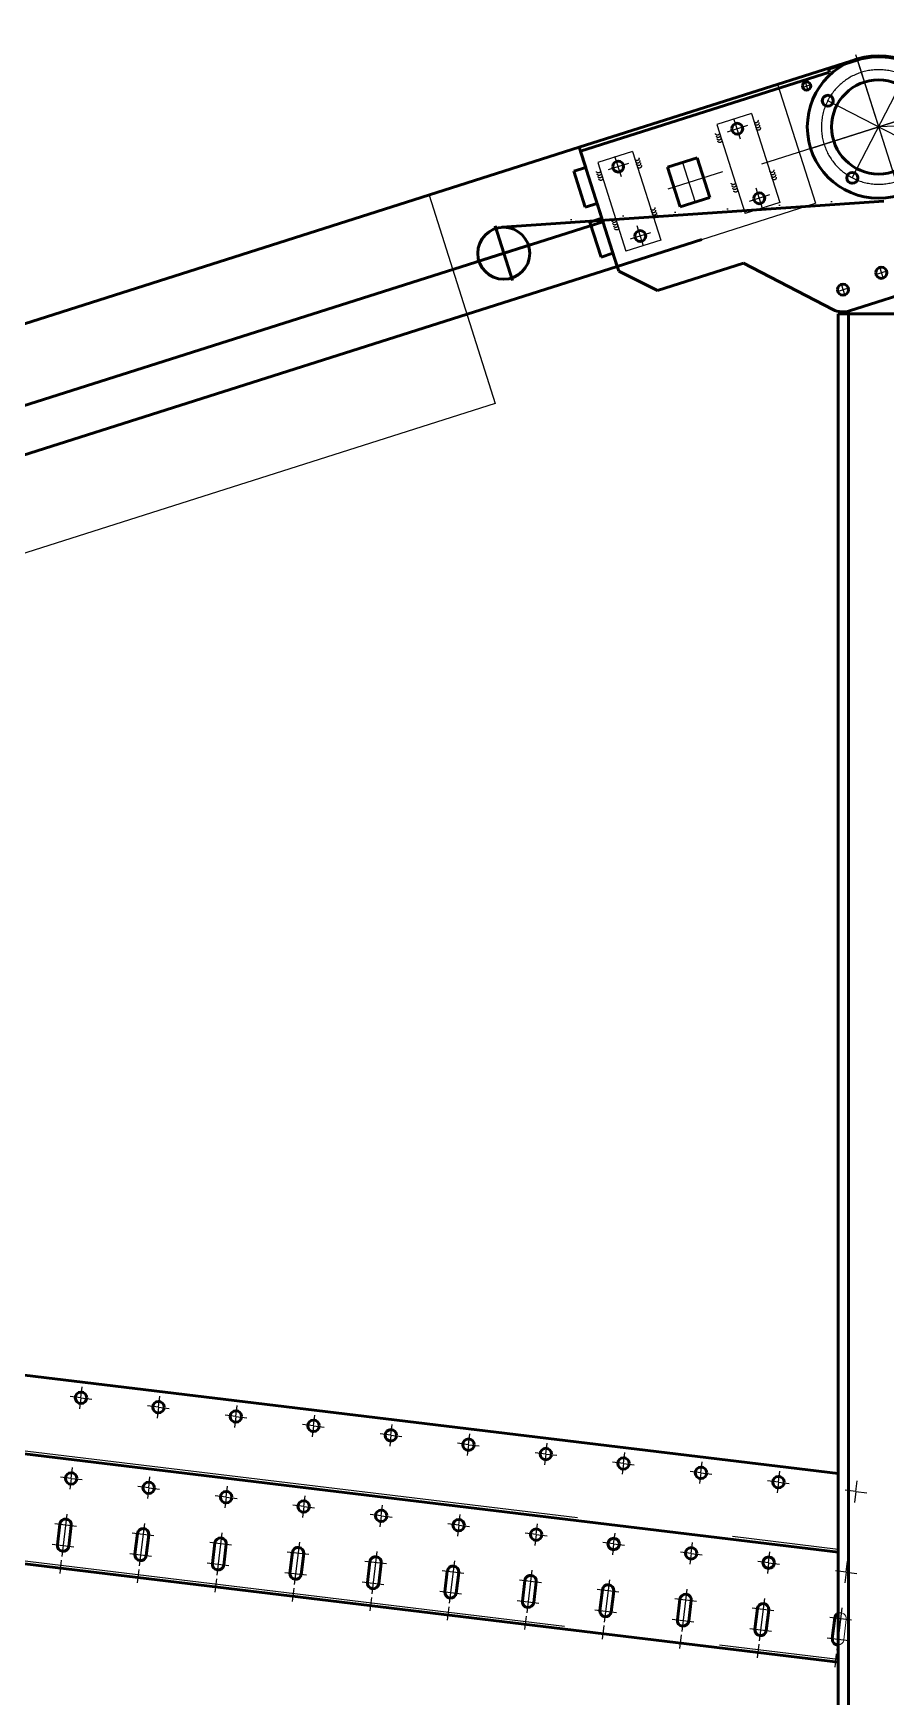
# Model space of a CAD drawing. Header units: millimetres. Extents: x 0 to 118800, y 79635 to 177025.
# Drawn here: x 29450 to 30269, y 107897 to 109496 of the extents above; entities that cross this region are included whole.
import ezdxf

# ---------------------------------------------------------------- set-up
doc = ezdxf.new("R2010")
doc.units = ezdxf.units.MM
doc.header["$LTSCALE"] = 200
for name, pattern in [('AM_DIN_F_W050', [6.25, 4.75, -1.5]), ('AM_DIN_G_W050', [13.75, 9.75, -1.5, 1, -1.5]), ('AM_DIN_G_W050x2', [6.875, 4.75, -0.875, 0.375, -0.875]), ('AM_ISO02W050x2', [3.75, 3, -0.75]), ('AM_ISO08W050x2', [9, 6, -0.75, 1.5, -0.75]), ('AUSGEZOGEN', [0]), ('PUNKT', [0.25, 0, -0.25])]:
    doc.linetypes.add(name, pattern=pattern)
doc.layers.add('1', color=7, linetype='Continuous')
for name, color, linetype, lineweight in [('AM_0', 7, 'Continuous', 50), ('AM_0N', 7, 'Continuous', 50), ('AM_2', 5, 'Continuous', 50), ('AM_3', 6, 'AM_DIN_F_W050', 25), ('AM_7', 4, 'AM_DIN_G_W050', 25), ('AM_9', 253, 'Continuous', 0)]:
    doc.layers.add(name, color=color, linetype=linetype, lineweight=lineweight)

# ---------------------------------------------------------------- blocks, each defined once
blk = doc.blocks.new('*U208')
at = {"layer": 'AM_0N'}
for p, q in [((30323.6, 109226.2), (30223.6, 109226.2)), ((30223.6, 109226.2), (30223.6, 107708.2)), ((30233.6, 109226.2), (30233.6, 107708.2)), ((30313.6, 109226.2), (30313.6, 107708.2)), ((30323.6, 107708.2), (30323.6, 109226.2)), ((30223.6, 107708.2), (30323.6, 107708.2))]:
    blk.add_line(p, q, dxfattribs=at)
blk = doc.blocks.new('AFlaschBD120')
at = {"layer": '1', "color": 4, "linetype": 'AUSGEZOGEN'}
for centre in [(398.8, 543.1), (476.6, 543.1), (398.8, 465.4), (476.6, 465.4)]:
    blk.add_arc(centre, 6, 85.7773, 56.5255, dxfattribs=at)
at = {"layer": 'AM_0'}
for p, q in [((437.7, 571.8), (466.7, 571.8)), ((466.7, 571.8), (466.7, 568.8)), ((466.7, 568.8), (717.7, 568.8)), ((717.7, 552.5), (717.7, 568.8)), ((717.7, 552.5), (729.7, 552.5)), ((729.7, 516.3), (729.7, 552.5)), ((612.7, 528.8), (612.7, 488.8)), ((612.7, 528.8), (642.7, 528.8)), ((642.7, 528.8), (642.7, 488.8)), ((717.7, 516.3), (729.7, 516.3)), ((717.7, 501.3), (717.7, 516.3)), ((717.7, 501.3), (729.7, 501.3)), ((729.7, 466), (729.7, 501.3)), ((372.5, 486.8), (402.7, 373.9)), ((612.7, 488.8), (642.7, 488.8)), ((717.7, 466), (729.7, 466)), ((717.7, 466), (717.7, 447.8)), ((717.7, 447.8), (687.7, 418.8)), ((532.7, 350.4), (601, 418.8)), ((601, 418.8), (687.7, 418.8)), ((441.4, 344.3), (517.8, 344.3))]:
    blk.add_line(p, q, dxfattribs=at)
for centre, radius in [((491.7, 562.8), 4), ((437.7, 504.3), 45.2), ((398.8, 543.1), 5.25), ((476.6, 543.1), 5.25), ((567.7, 543.8), 5.25), ((687.7, 543.8), 5.25), ((398.8, 465.4), 5.25), ((476.6, 465.4), 5.25), ((567.7, 473.8), 5.25), ((687.7, 473.8), 5.25), ((437.7, 374.3), 5.25), ((477.7, 370), 5.35), ((517.7, 365.7), 5.25)]:
    blk.add_circle(centre, radius, dxfattribs=at)
for centre, radius, start, end in [((437.7, 504.3), 67.5, 90, 195), ((441.4, 384.3), 40, 195, 270), ((517.8, 365.3), 21, 270, 315)]:
    blk.add_arc(centre, radius, start, end, dxfattribs=at)
at = {"layer": 'AM_3', "linetype": 'AM_ISO02W050x2'}
for p, q in [((550.2, 553.6), (550.2, 464)), ((550.2, 553.6), (585.2, 553.6)), ((585.2, 553.6), (585.2, 464)), ((670.2, 553.6), (705.2, 553.6)), ((670.2, 553.6), (670.2, 464)), ((705.2, 553.6), (705.2, 464)), ((550.2, 464), (585.2, 464)), ((670.2, 464), (705.2, 464))]:
    blk.add_line(p, q, dxfattribs=at)
for centre in [(548.2, 545.7), (587.1, 545.7), (668.2, 545.7), (707.1, 545.7), (548.2, 543.2), (548.2, 540.7), (548.2, 538.2), (587.1, 543.2), (587.1, 540.7), (587.1, 538.2), (668.2, 543.2), (668.2, 540.7), (668.2, 538.2), (707.1, 543.2), (707.1, 540.7), (707.1, 538.2), (548.2, 495.7), (587.1, 495.7), (668.2, 495.7), (707.1, 495.7), (548.2, 493.2), (548.2, 490.7), (548.2, 488.2), (587.1, 493.2), (587.1, 490.7), (587.1, 488.2), (668.2, 493.2), (668.2, 490.7), (668.2, 488.2), (707.1, 493.2), (707.1, 490.7), (707.1, 488.2)]:
    blk.add_arc(centre, 2, 180, 0, dxfattribs=at)
at = {"layer": 'AM_7', "linetype": 'AM_ISO08W050x2'}
for p, q in [((437.7, 577.3), (437.7, 365.7)), ((496.1, 562.8), (487.3, 562.8)), ((491.7, 567.2), (491.7, 558.4)), ((557.4, 543.8), (577.9, 543.8)), ((567.7, 533.5), (567.7, 554)), ((677.4, 543.8), (697.9, 543.8)), ((687.7, 533.5), (687.7, 554)), ((717.7, 465.5), (717.7, 552)), ((398.8, 465.4), (476.6, 543.1)), ((476.6, 465.4), (398.8, 543.1)), ((627.7, 528.8), (627.7, 488.8)), ((382.7, 504.3), (555.9, 504.3)), ((384.6, 490), (437.7, 504.3)), ((593.6, 508.8), (648.9, 508.8)), ((567.7, 463.5), (567.7, 484)), ((687.7, 463.5), (687.7, 484)), ((557.4, 473.8), (577.9, 473.8)), ((677.4, 473.8), (697.9, 473.8)), ((443.5, 374.3), (431.9, 374.3)), ((437.7, 380), (437.7, 368.5)), ((483.6, 370), (471.8, 370)), ((477.7, 375.9), (477.7, 364.1)), ((517.7, 371.5), (517.7, 359.9)), ((523.5, 365.7), (511.9, 365.7))]:
    blk.add_line(p, q, dxfattribs=at)
blk.add_circle((437.7, 504.3), 55, dxfattribs=at)
blk = doc.blocks.new('guf ohne Mittelspannung')
at = {"layer": '1', "color": 4, "linetype": 'PUNKT'}
blk.add_line((-3255.2, -135), (-2898.1, -47.8), dxfattribs=at)
at = {"layer": 'AM_0'}
for p, q in [((-3271.5, 0), (-2991.5, 0)), ((-2991.5, 0), (-290, 0)), ((-2991.5, 0), (-2991.5, -120)), ((-2891.5, -47.5), (-2891.5, -102.5)), ((-2991.5, -75), (-290, -75)), ((-2864, -75), (-2919, -75)), ((-3076.9, -120), (-2991.5, -120)), ((-2991.5, -120), (-290, -120))]:
    blk.add_line(p, q, dxfattribs=at)
for centre, radius in [((-3271.5, -68.5), 68.5), ((-2891.5, -75), 25)]:
    blk.add_circle(centre, radius, dxfattribs=at)
at = {"layer": 'AM_2'}
blk.add_line((-3254.5, -138), (-2897.4, -50.7), dxfattribs=at)
at = {"layer": 'AM_3', "linetype": 'AM_ISO02W050x2'}
for p in [(-3191.5, 0), (-3076.9, -120)]:
    blk.add_line(p, (-3191.5, -120), dxfattribs=at)
at = {"layer": 'AM_7', "linetype": 'AM_ISO08W050x2'}
for p, q in [((-3271.5, 0), (-3271.5, -137)), ((-2840, 0), (-2840, -210)), ((-3203, -68.5), (-3340, -68.5)), ((-2840, -210), (-500, -210))]:
    blk.add_line(p, q, dxfattribs=at)
at = {"layer": 'AM_0'}
blk.add_blockref('AFlaschBD120', (-3709.2, -572.8), dxfattribs=at)
blk = doc.blocks.new('*U528')
at = {"layer": 'AM_0'}
for p, q in [((29624.9, 108045.2), (29622.5, 108025.4)), ((29635.8, 108043.9), (29633.4, 108024))]:
    blk.add_line(p, q, dxfattribs=at)
for centre, start, end in [((29630.3, 108044.5), 353.1038, 173.1038), ((29627.9, 108024.7), 173.1038, 353.1038)]:
    blk.add_arc(centre, 5.5, start, end, dxfattribs=at)
at = {"layer": 'AM_7', "linetype": 'AM_DIN_G_W050x2'}
for p, q in [((29619.9, 108045.8), (29640.8, 108043.3)), ((29631.6, 108055), (29626.7, 108014.3)), ((29617.5, 108026), (29638.4, 108023.4))]:
    blk.add_line(p, q, dxfattribs=at)
blk = doc.blocks.new('*U529')
at = {"layer": 'AM_0'}
for p, q in [((29550.4, 108054.2), (29548, 108034.4)), ((29561.3, 108052.9), (29558.9, 108033))]:
    blk.add_line(p, q, dxfattribs=at)
for centre, start, end in [((29555.9, 108053.6), 353.1038, 173.1038), ((29553.5, 108033.7), 173.1038, 353.1038)]:
    blk.add_arc(centre, 5.5, start, end, dxfattribs=at)
at = {"layer": 'AM_7', "linetype": 'AM_DIN_G_W050x2'}
for p, q in [((29557.1, 108064), (29552.2, 108023.3)), ((29545.5, 108054.8), (29566.3, 108052.3)), ((29543.1, 108035), (29563.9, 108032.4))]:
    blk.add_line(p, q, dxfattribs=at)
blk = doc.blocks.new('*U530')
at = {"layer": 'AM_0'}
for p, q in [((29476, 108063.2), (29473.6, 108043.4)), ((29486.9, 108061.9), (29484.5, 108042))]:
    blk.add_line(p, q, dxfattribs=at)
for centre, start, end in [((29481.4, 108062.6), 353.1038, 173.1038), ((29479, 108042.7), 173.1038, 353.1038)]:
    blk.add_arc(centre, 5.5, start, end, dxfattribs=at)
at = {"layer": 'AM_7', "linetype": 'AM_DIN_G_W050x2'}
for p, q in [((29482.7, 108073), (29477.8, 108032.3)), ((29471, 108063.8), (29491.8, 108061.3)), ((29468.6, 108044), (29489.4, 108041.4))]:
    blk.add_line(p, q, dxfattribs=at)
blk = doc.blocks.new('*U531')
at = {"layer": 'AM_0'}
for p, q in [((29848.2, 108018.2), (29845.8, 107998.3)), ((29859.2, 108016.9), (29856.8, 107997))]:
    blk.add_line(p, q, dxfattribs=at)
for centre, start, end in [((29853.7, 108017.5), 353.1038, 173.1038), ((29851.3, 107997.7), 173.1038, 353.1038)]:
    blk.add_arc(centre, 5.5, start, end, dxfattribs=at)
at = {"layer": 'AM_7', "linetype": 'AM_DIN_G_W050x2'}
for p, q in [((29855, 108028), (29850, 107987.3)), ((29843.3, 108018.8), (29864.1, 108016.3)), ((29840.9, 107998.9), (29861.7, 107996.4))]:
    blk.add_line(p, q, dxfattribs=at)
blk = doc.blocks.new('*U532')
at = {"layer": 'AM_0'}
for p, q in [((29699.3, 108036.2), (29696.9, 108016.3)), ((29710.3, 108034.9), (29707.9, 108015))]:
    blk.add_line(p, q, dxfattribs=at)
for centre, start, end in [((29704.8, 108035.5), 353.1038, 173.1038), ((29702.4, 108015.7), 173.1038, 353.1038)]:
    blk.add_arc(centre, 5.5, start, end, dxfattribs=at)
at = {"layer": 'AM_7', "linetype": 'AM_DIN_G_W050x2'}
for p, q in [((29706.1, 108046), (29701.1, 108005.3)), ((29694.4, 108036.8), (29715.2, 108034.3)), ((29692, 108016.9), (29712.8, 108014.4))]:
    blk.add_line(p, q, dxfattribs=at)
blk = doc.blocks.new('*U533')
at = {"layer": 'AM_0'}
for p, q in [((29773.8, 108027.2), (29771.4, 108007.3)), ((29784.7, 108025.9), (29782.3, 108006))]:
    blk.add_line(p, q, dxfattribs=at)
for centre, start, end in [((29779.3, 108026.5), 353.1038, 173.1038), ((29776.9, 108006.7), 173.1038, 353.1038)]:
    blk.add_arc(centre, 5.5, start, end, dxfattribs=at)
at = {"layer": 'AM_7', "linetype": 'AM_DIN_G_W050x2'}
for p, q in [((29768.8, 108027.8), (29789.7, 108025.3)), ((29780.5, 108037), (29775.6, 107996.3)), ((29766.4, 108007.9), (29787.3, 108005.4))]:
    blk.add_line(p, q, dxfattribs=at)
blk = doc.blocks.new('*U534')
at = {"layer": 'AM_0'}
for p, q in [((29922.7, 108009.2), (29920.3, 107989.3)), ((29933.6, 108007.9), (29931.2, 107988))]:
    blk.add_line(p, q, dxfattribs=at)
for centre, start, end in [((29928.2, 108008.5), 353.1038, 173.1038), ((29925.8, 107988.7), 173.1038, 353.1038)]:
    blk.add_arc(centre, 5.5, start, end, dxfattribs=at)
at = {"layer": 'AM_7', "linetype": 'AM_DIN_G_W050x2'}
for p, q in [((29917.7, 108009.8), (29938.6, 108007.3)), ((29929.4, 108018.9), (29924.5, 107978.2)), ((29915.3, 107989.9), (29936.2, 107987.4))]:
    blk.add_line(p, q, dxfattribs=at)
blk = doc.blocks.new('*U535')
at = {"layer": 'AM_0'}
for p, q in [((29997.2, 108000.2), (29994.8, 107980.3)), ((30008.1, 107998.9), (30005.7, 107979))]:
    blk.add_line(p, q, dxfattribs=at)
for centre, start, end in [((30002.6, 107999.5), 353.1038, 173.1038), ((30000.2, 107979.7), 173.1038, 353.1038)]:
    blk.add_arc(centre, 5.5, start, end, dxfattribs=at)
at = {"layer": 'AM_7', "linetype": 'AM_DIN_G_W050x2'}
for p, q in [((30003.9, 108009.9), (29999, 107969.2)), ((29992.2, 108000.8), (30013, 107998.3)), ((29989.8, 107980.9), (30010.6, 107978.4))]:
    blk.add_line(p, q, dxfattribs=at)
blk = doc.blocks.new('*U536')
at = {"layer": 'AM_0'}
for p, q in [((30071.6, 107991.2), (30069.2, 107971.3)), ((30082.5, 107989.9), (30080.1, 107970))]:
    blk.add_line(p, q, dxfattribs=at)
for centre, start, end in [((30077.1, 107990.5), 353.1038, 173.1038), ((30074.7, 107970.7), 173.1038, 353.1038)]:
    blk.add_arc(centre, 5.5, start, end, dxfattribs=at)
at = {"layer": 'AM_7', "linetype": 'AM_DIN_G_W050x2'}
for p, q in [((30078.3, 108000.9), (30073.4, 107960.2)), ((30066.7, 107991.8), (30087.5, 107989.3)), ((30064.3, 107971.9), (30085.1, 107969.4))]:
    blk.add_line(p, q, dxfattribs=at)
blk = doc.blocks.new('*U537')
at = {"layer": 'AM_0'}
blk.add_line((30220.5, 107973.2), (30218.1, 107953.3), dxfattribs=at)
for centre, start, end in [((30226, 107972.5), 116.0782, 173.1038), ((30223.6, 107952.6), 173.1038, 269.8294)]:
    blk.add_arc(centre, 5.5, start, end, dxfattribs=at)
at = {"layer": 'AM_7', "linetype": 'AM_DIN_G_W050x2'}
for p, q in [((30227.3, 107982.9), (30222.3, 107942.2)), ((30215.6, 107973.8), (30236.4, 107971.2)), ((30213.2, 107953.9), (30234, 107951.4))]:
    blk.add_line(p, q, dxfattribs=at)
at = {"layer": 'AM_9'}
blk.add_line((30231.5, 107971.8), (30229.1, 107952), dxfattribs=at)
for centre, start, end in [((30226, 107972.5), 353.1038, 116.0782), ((30223.6, 107952.6), 269.8294, 353.1038)]:
    blk.add_arc(centre, 5.5, start, end, dxfattribs=at)
blk = doc.blocks.new('*U538')
at = {"layer": 'AM_0'}
for p, q in [((30146.1, 107982.2), (30143.7, 107962.3)), ((30157, 107980.8), (30154.6, 107961))]:
    blk.add_line(p, q, dxfattribs=at)
for centre, start, end in [((30151.5, 107981.5), 353.1038, 173.1038), ((30149.1, 107961.7), 173.1038, 353.1038)]:
    blk.add_arc(centre, 5.5, start, end, dxfattribs=at)
at = {"layer": 'AM_7', "linetype": 'AM_DIN_G_W050x2'}
for p, q in [((30141.1, 107982.8), (30162, 107980.2)), ((30152.8, 107991.9), (30147.9, 107951.2)), ((30138.7, 107962.9), (30159.6, 107960.4))]:
    blk.add_line(p, q, dxfattribs=at)
blk = doc.blocks.new('*U571')
at = {"layer": 'AM_0'}
for p, q in [((29624.9, 108045.2), (29622.5, 108025.4)), ((29635.8, 108043.9), (29633.4, 108024))]:
    blk.add_line(p, q, dxfattribs=at)
for centre, start, end in [((29630.3, 108044.5), 353.1038, 173.1038), ((29627.9, 108024.7), 173.1038, 353.1038)]:
    blk.add_arc(centre, 5.5, start, end, dxfattribs=at)
at = {"layer": 'AM_7', "linetype": 'AM_DIN_G_W050x2'}
for p, q in [((29619.9, 108045.8), (29640.8, 108043.3)), ((29631.6, 108055), (29626.7, 108014.3)), ((29617.5, 108026), (29638.4, 108023.4))]:
    blk.add_line(p, q, dxfattribs=at)
blk = doc.blocks.new('*U572')
at = {"layer": 'AM_0'}
for p, q in [((29550.4, 108054.2), (29548, 108034.4)), ((29561.3, 108052.9), (29558.9, 108033))]:
    blk.add_line(p, q, dxfattribs=at)
for centre, start, end in [((29555.9, 108053.6), 353.1038, 173.1038), ((29553.5, 108033.7), 173.1038, 353.1038)]:
    blk.add_arc(centre, 5.5, start, end, dxfattribs=at)
at = {"layer": 'AM_7', "linetype": 'AM_DIN_G_W050x2'}
for p, q in [((29557.1, 108064), (29552.2, 108023.3)), ((29545.5, 108054.8), (29566.3, 108052.3)), ((29543.1, 108035), (29563.9, 108032.4))]:
    blk.add_line(p, q, dxfattribs=at)
blk = doc.blocks.new('*U573')
at = {"layer": 'AM_0'}
for p, q in [((29476, 108063.2), (29473.6, 108043.4)), ((29486.9, 108061.9), (29484.5, 108042))]:
    blk.add_line(p, q, dxfattribs=at)
for centre, start, end in [((29481.4, 108062.6), 353.1038, 173.1038), ((29479, 108042.7), 173.1038, 353.1038)]:
    blk.add_arc(centre, 5.5, start, end, dxfattribs=at)
at = {"layer": 'AM_7', "linetype": 'AM_DIN_G_W050x2'}
for p, q in [((29482.7, 108073), (29477.8, 108032.3)), ((29471, 108063.8), (29491.8, 108061.3)), ((29468.6, 108044), (29489.4, 108041.4))]:
    blk.add_line(p, q, dxfattribs=at)
blk = doc.blocks.new('*U574')
at = {"layer": 'AM_0'}
for p, q in [((29848.2, 108018.2), (29845.8, 107998.3)), ((29859.2, 108016.9), (29856.8, 107997))]:
    blk.add_line(p, q, dxfattribs=at)
for centre, start, end in [((29853.7, 108017.5), 353.1038, 173.1038), ((29851.3, 107997.7), 173.1038, 353.1038)]:
    blk.add_arc(centre, 5.5, start, end, dxfattribs=at)
at = {"layer": 'AM_7', "linetype": 'AM_DIN_G_W050x2'}
for p, q in [((29855, 108028), (29850, 107987.3)), ((29843.3, 108018.8), (29864.1, 108016.3)), ((29840.9, 107998.9), (29861.7, 107996.4))]:
    blk.add_line(p, q, dxfattribs=at)
blk = doc.blocks.new('*U575')
at = {"layer": 'AM_0'}
for p, q in [((29699.3, 108036.2), (29696.9, 108016.3)), ((29710.3, 108034.9), (29707.9, 108015))]:
    blk.add_line(p, q, dxfattribs=at)
for centre, start, end in [((29704.8, 108035.5), 353.1038, 173.1038), ((29702.4, 108015.7), 173.1038, 353.1038)]:
    blk.add_arc(centre, 5.5, start, end, dxfattribs=at)
at = {"layer": 'AM_7', "linetype": 'AM_DIN_G_W050x2'}
for p, q in [((29706.1, 108046), (29701.1, 108005.3)), ((29694.4, 108036.8), (29715.2, 108034.3)), ((29692, 108016.9), (29712.8, 108014.4))]:
    blk.add_line(p, q, dxfattribs=at)
blk = doc.blocks.new('*U576')
at = {"layer": 'AM_0'}
for p, q in [((29773.8, 108027.2), (29771.4, 108007.3)), ((29784.7, 108025.9), (29782.3, 108006))]:
    blk.add_line(p, q, dxfattribs=at)
for centre, start, end in [((29779.3, 108026.5), 353.1038, 173.1038), ((29776.9, 108006.7), 173.1038, 353.1038)]:
    blk.add_arc(centre, 5.5, start, end, dxfattribs=at)
at = {"layer": 'AM_7', "linetype": 'AM_DIN_G_W050x2'}
for p, q in [((29768.8, 108027.8), (29789.7, 108025.3)), ((29780.5, 108037), (29775.6, 107996.3)), ((29766.4, 108007.9), (29787.3, 108005.4))]:
    blk.add_line(p, q, dxfattribs=at)
blk = doc.blocks.new('*U577')
at = {"layer": 'AM_0'}
for p, q in [((29922.7, 108009.2), (29920.3, 107989.3)), ((29933.6, 108007.9), (29931.2, 107988))]:
    blk.add_line(p, q, dxfattribs=at)
for centre, start, end in [((29928.2, 108008.5), 353.1038, 173.1038), ((29925.8, 107988.7), 173.1038, 353.1038)]:
    blk.add_arc(centre, 5.5, start, end, dxfattribs=at)
at = {"layer": 'AM_7', "linetype": 'AM_DIN_G_W050x2'}
for p, q in [((29917.7, 108009.8), (29938.6, 108007.3)), ((29929.4, 108018.9), (29924.5, 107978.2)), ((29915.3, 107989.9), (29936.2, 107987.4))]:
    blk.add_line(p, q, dxfattribs=at)
blk = doc.blocks.new('*U578')
at = {"layer": 'AM_0'}
for p, q in [((29997.2, 108000.2), (29994.8, 107980.3)), ((30008.1, 107998.9), (30005.7, 107979))]:
    blk.add_line(p, q, dxfattribs=at)
for centre, start, end in [((30002.6, 107999.5), 353.1038, 173.1038), ((30000.2, 107979.7), 173.1038, 353.1038)]:
    blk.add_arc(centre, 5.5, start, end, dxfattribs=at)
at = {"layer": 'AM_7', "linetype": 'AM_DIN_G_W050x2'}
for p, q in [((30003.9, 108009.9), (29999, 107969.2)), ((29992.2, 108000.8), (30013, 107998.3)), ((29989.8, 107980.9), (30010.6, 107978.4))]:
    blk.add_line(p, q, dxfattribs=at)
blk = doc.blocks.new('*U579')
at = {"layer": 'AM_0'}
for p, q in [((30071.6, 107991.2), (30069.2, 107971.3)), ((30082.5, 107989.9), (30080.1, 107970))]:
    blk.add_line(p, q, dxfattribs=at)
for centre, start, end in [((30077.1, 107990.5), 353.1038, 173.1038), ((30074.7, 107970.7), 173.1038, 353.1038)]:
    blk.add_arc(centre, 5.5, start, end, dxfattribs=at)
at = {"layer": 'AM_7', "linetype": 'AM_DIN_G_W050x2'}
for p, q in [((30078.3, 108000.9), (30073.4, 107960.2)), ((30066.7, 107991.8), (30087.5, 107989.3)), ((30064.3, 107971.9), (30085.1, 107969.4))]:
    blk.add_line(p, q, dxfattribs=at)
blk = doc.blocks.new('*U580')
at = {"layer": 'AM_0'}
blk.add_line((30220.5, 107973.2), (30218.1, 107953.3), dxfattribs=at)
for centre, start, end in [((30226, 107972.5), 116.0782, 173.1038), ((30223.6, 107952.6), 173.1038, 269.8294)]:
    blk.add_arc(centre, 5.5, start, end, dxfattribs=at)
at = {"layer": 'AM_7', "linetype": 'AM_DIN_G_W050x2'}
for p, q in [((30227.3, 107982.9), (30222.3, 107942.2)), ((30215.6, 107973.8), (30236.4, 107971.2)), ((30213.2, 107953.9), (30234, 107951.4))]:
    blk.add_line(p, q, dxfattribs=at)
at = {"layer": 'AM_9'}
blk.add_line((30231.5, 107971.8), (30229.1, 107952), dxfattribs=at)
for centre, start, end in [((30226, 107972.5), 353.1038, 116.0782), ((30223.6, 107952.6), 269.8294, 353.1038)]:
    blk.add_arc(centre, 5.5, start, end, dxfattribs=at)
blk = doc.blocks.new('*U581')
at = {"layer": 'AM_0'}
for p, q in [((30146.1, 107982.2), (30143.7, 107962.3)), ((30157, 107980.8), (30154.6, 107961))]:
    blk.add_line(p, q, dxfattribs=at)
for centre, start, end in [((30151.5, 107981.5), 353.1038, 173.1038), ((30149.1, 107961.7), 173.1038, 353.1038)]:
    blk.add_arc(centre, 5.5, start, end, dxfattribs=at)
at = {"layer": 'AM_7', "linetype": 'AM_DIN_G_W050x2'}
for p, q in [((30141.1, 107982.8), (30162, 107980.2)), ((30152.8, 107991.9), (30147.9, 107951.2)), ((30138.7, 107962.9), (30159.6, 107960.4))]:
    blk.add_line(p, q, dxfattribs=at)
blk = doc.blocks.new('*U614')
at = {"layer": 'AM_0'}
for p, q in [((29624.9, 108045.2), (29622.5, 108025.4)), ((29635.8, 108043.9), (29633.4, 108024))]:
    blk.add_line(p, q, dxfattribs=at)
for centre, start, end in [((29630.3, 108044.5), 353.1038, 173.1038), ((29627.9, 108024.7), 173.1038, 353.1038)]:
    blk.add_arc(centre, 5.5, start, end, dxfattribs=at)
at = {"layer": 'AM_7', "linetype": 'AM_DIN_G_W050x2'}
for p, q in [((29619.9, 108045.8), (29640.8, 108043.3)), ((29631.6, 108055), (29626.7, 108014.3)), ((29617.5, 108026), (29638.4, 108023.4))]:
    blk.add_line(p, q, dxfattribs=at)
blk = doc.blocks.new('*U615')
at = {"layer": 'AM_0'}
for p, q in [((29550.4, 108054.2), (29548, 108034.4)), ((29561.3, 108052.9), (29558.9, 108033))]:
    blk.add_line(p, q, dxfattribs=at)
for centre, start, end in [((29555.9, 108053.6), 353.1038, 173.1038), ((29553.5, 108033.7), 173.1038, 353.1038)]:
    blk.add_arc(centre, 5.5, start, end, dxfattribs=at)
at = {"layer": 'AM_7', "linetype": 'AM_DIN_G_W050x2'}
for p, q in [((29557.1, 108064), (29552.2, 108023.3)), ((29545.5, 108054.8), (29566.3, 108052.3)), ((29543.1, 108035), (29563.9, 108032.4))]:
    blk.add_line(p, q, dxfattribs=at)
blk = doc.blocks.new('*U616')
at = {"layer": 'AM_0'}
for p, q in [((29476, 108063.2), (29473.6, 108043.4)), ((29486.9, 108061.9), (29484.5, 108042))]:
    blk.add_line(p, q, dxfattribs=at)
for centre, start, end in [((29481.4, 108062.6), 353.1038, 173.1038), ((29479, 108042.7), 173.1038, 353.1038)]:
    blk.add_arc(centre, 5.5, start, end, dxfattribs=at)
at = {"layer": 'AM_7', "linetype": 'AM_DIN_G_W050x2'}
for p, q in [((29482.7, 108073), (29477.8, 108032.3)), ((29471, 108063.8), (29491.8, 108061.3)), ((29468.6, 108044), (29489.4, 108041.4))]:
    blk.add_line(p, q, dxfattribs=at)
blk = doc.blocks.new('*U617')
at = {"layer": 'AM_0'}
for p, q in [((29848.2, 108018.2), (29845.8, 107998.3)), ((29859.2, 108016.9), (29856.8, 107997))]:
    blk.add_line(p, q, dxfattribs=at)
for centre, start, end in [((29853.7, 108017.5), 353.1038, 173.1038), ((29851.3, 107997.7), 173.1038, 353.1038)]:
    blk.add_arc(centre, 5.5, start, end, dxfattribs=at)
at = {"layer": 'AM_7', "linetype": 'AM_DIN_G_W050x2'}
for p, q in [((29855, 108028), (29850, 107987.3)), ((29843.3, 108018.8), (29864.1, 108016.3)), ((29840.9, 107998.9), (29861.7, 107996.4))]:
    blk.add_line(p, q, dxfattribs=at)
blk = doc.blocks.new('*U618')
at = {"layer": 'AM_0'}
for p, q in [((29699.3, 108036.2), (29696.9, 108016.3)), ((29710.3, 108034.9), (29707.9, 108015))]:
    blk.add_line(p, q, dxfattribs=at)
for centre, start, end in [((29704.8, 108035.5), 353.1038, 173.1038), ((29702.4, 108015.7), 173.1038, 353.1038)]:
    blk.add_arc(centre, 5.5, start, end, dxfattribs=at)
at = {"layer": 'AM_7', "linetype": 'AM_DIN_G_W050x2'}
for p, q in [((29706.1, 108046), (29701.1, 108005.3)), ((29694.4, 108036.8), (29715.2, 108034.3)), ((29692, 108016.9), (29712.8, 108014.4))]:
    blk.add_line(p, q, dxfattribs=at)
blk = doc.blocks.new('*U619')
at = {"layer": 'AM_0'}
for p, q in [((29773.8, 108027.2), (29771.4, 108007.3)), ((29784.7, 108025.9), (29782.3, 108006))]:
    blk.add_line(p, q, dxfattribs=at)
for centre, start, end in [((29779.3, 108026.5), 353.1038, 173.1038), ((29776.9, 108006.7), 173.1038, 353.1038)]:
    blk.add_arc(centre, 5.5, start, end, dxfattribs=at)
at = {"layer": 'AM_7', "linetype": 'AM_DIN_G_W050x2'}
for p, q in [((29768.8, 108027.8), (29789.7, 108025.3)), ((29780.5, 108037), (29775.6, 107996.3)), ((29766.4, 108007.9), (29787.3, 108005.4))]:
    blk.add_line(p, q, dxfattribs=at)
blk = doc.blocks.new('*U620')
at = {"layer": 'AM_0'}
for p, q in [((29922.7, 108009.2), (29920.3, 107989.3)), ((29933.6, 108007.9), (29931.2, 107988))]:
    blk.add_line(p, q, dxfattribs=at)
for centre, start, end in [((29928.2, 108008.5), 353.1038, 173.1038), ((29925.8, 107988.7), 173.1038, 353.1038)]:
    blk.add_arc(centre, 5.5, start, end, dxfattribs=at)
at = {"layer": 'AM_7', "linetype": 'AM_DIN_G_W050x2'}
for p, q in [((29917.7, 108009.8), (29938.6, 108007.3)), ((29929.4, 108018.9), (29924.5, 107978.2)), ((29915.3, 107989.9), (29936.2, 107987.4))]:
    blk.add_line(p, q, dxfattribs=at)
blk = doc.blocks.new('*U621')
at = {"layer": 'AM_0'}
for p, q in [((29997.2, 108000.2), (29994.8, 107980.3)), ((30008.1, 107998.9), (30005.7, 107979))]:
    blk.add_line(p, q, dxfattribs=at)
for centre, start, end in [((30002.6, 107999.5), 353.1038, 173.1038), ((30000.2, 107979.7), 173.1038, 353.1038)]:
    blk.add_arc(centre, 5.5, start, end, dxfattribs=at)
at = {"layer": 'AM_7', "linetype": 'AM_DIN_G_W050x2'}
for p, q in [((30003.9, 108009.9), (29999, 107969.2)), ((29992.2, 108000.8), (30013, 107998.3)), ((29989.8, 107980.9), (30010.6, 107978.4))]:
    blk.add_line(p, q, dxfattribs=at)
blk = doc.blocks.new('*U622')
at = {"layer": 'AM_0'}
for p, q in [((30071.6, 107991.2), (30069.2, 107971.3)), ((30082.5, 107989.9), (30080.1, 107970))]:
    blk.add_line(p, q, dxfattribs=at)
for centre, start, end in [((30077.1, 107990.5), 353.1038, 173.1038), ((30074.7, 107970.7), 173.1038, 353.1038)]:
    blk.add_arc(centre, 5.5, start, end, dxfattribs=at)
at = {"layer": 'AM_7', "linetype": 'AM_DIN_G_W050x2'}
for p, q in [((30078.3, 108000.9), (30073.4, 107960.2)), ((30066.7, 107991.8), (30087.5, 107989.3)), ((30064.3, 107971.9), (30085.1, 107969.4))]:
    blk.add_line(p, q, dxfattribs=at)
blk = doc.blocks.new('*U623')
at = {"layer": 'AM_0'}
blk.add_line((30220.5, 107973.2), (30218.1, 107953.3), dxfattribs=at)
for centre, start, end in [((30226, 107972.5), 116.0782, 173.1038), ((30223.6, 107952.6), 173.1038, 269.8294)]:
    blk.add_arc(centre, 5.5, start, end, dxfattribs=at)
at = {"layer": 'AM_7', "linetype": 'AM_DIN_G_W050x2'}
for p, q in [((30227.3, 107982.9), (30222.3, 107942.2)), ((30215.6, 107973.8), (30236.4, 107971.2)), ((30213.2, 107953.9), (30234, 107951.4))]:
    blk.add_line(p, q, dxfattribs=at)
at = {"layer": 'AM_9'}
blk.add_line((30231.5, 107971.8), (30229.1, 107952), dxfattribs=at)
for centre, start, end in [((30226, 107972.5), 353.1038, 116.0782), ((30223.6, 107952.6), 269.8294, 353.1038)]:
    blk.add_arc(centre, 5.5, start, end, dxfattribs=at)
blk = doc.blocks.new('*U624')
at = {"layer": 'AM_0'}
for p, q in [((30146.1, 107982.2), (30143.7, 107962.3)), ((30157, 107980.8), (30154.6, 107961))]:
    blk.add_line(p, q, dxfattribs=at)
for centre, start, end in [((30151.5, 107981.5), 353.1038, 173.1038), ((30149.1, 107961.7), 173.1038, 353.1038)]:
    blk.add_arc(centre, 5.5, start, end, dxfattribs=at)
at = {"layer": 'AM_7', "linetype": 'AM_DIN_G_W050x2'}
for p, q in [((30141.1, 107982.8), (30162, 107980.2)), ((30152.8, 107991.9), (30147.9, 107951.2)), ((30138.7, 107962.9), (30159.6, 107960.4))]:
    blk.add_line(p, q, dxfattribs=at)

msp = doc.modelspace()

# ---------------------------------------------------------------- linework, layer by layer
at = {"layer": 'AM_0'}
for p, q in [((30223.6, 108111.8), (27152.6, 108483.2)), ((30223.6, 108111.8), (27152.6, 108483.2)), ((30223.6, 108111.8), (27152.6, 108483.2)), ((27143.6, 108408.8), (30223.6, 108036.3)), ((27143.6, 108408.8), (30223.6, 108036.3)), ((27143.6, 108408.8), (30223.6, 108036.3)), ((27131, 108304.5), (30223.6, 107930.5)), ((27131, 108304.5), (30223.6, 107930.5)), ((27131, 108304.5), (30223.6, 107930.5))]:
    msp.add_line(p, q, dxfattribs=at)
for centre in [(29496.2, 108184.7), (29496.2, 108184.7), (29496.2, 108184.7), (29570.6, 108175.7), (29570.6, 108175.7), (29570.6, 108175.7), (29645.1, 108166.7), (29645.1, 108166.7), (29645.1, 108166.7), (29719.6, 108157.7), (29719.6, 108157.7), (29719.6, 108157.7), (29794, 108148.6), (29794, 108148.6), (29794, 108148.6), (29868.5, 108139.6), (29868.5, 108139.6), (29868.5, 108139.6), (29942.9, 108130.6), (29942.9, 108130.6), (29942.9, 108130.6), (30017.4, 108121.6), (30017.4, 108121.6), (30017.4, 108121.6), (29486.8, 108107.2), (29486.8, 108107.2), (29486.8, 108107.2), (30091.9, 108112.6), (30091.9, 108112.6), (30091.9, 108112.6), (30166.3, 108103.6), (30166.3, 108103.6), (30166.3, 108103.6), (29561.3, 108098.2), (29561.3, 108098.2), (29561.3, 108098.2), (29635.7, 108089.2), (29635.7, 108089.2), (29635.7, 108089.2), (29710.2, 108080.2), (29710.2, 108080.2), (29710.2, 108080.2), (29784.7, 108071.2), (29784.7, 108071.2), (29784.7, 108071.2), (29859.1, 108062.2), (29859.1, 108062.2), (29859.1, 108062.2), (29933.6, 108053.2), (29933.6, 108053.2), (29933.6, 108053.2), (30008, 108044.2), (30008, 108044.2), (30008, 108044.2), (30082.5, 108035.2), (30082.5, 108035.2), (30082.5, 108035.2), (30156.9, 108026.2), (30156.9, 108026.2), (30156.9, 108026.2)]:
    msp.add_circle(centre, 5.5, dxfattribs=at)
at = {"layer": 'AM_3', "linetype": 'AM_ISO02W050x2'}
for p, q in [((27143.9, 108411.7), (30223.6, 108039.3)), ((27143.9, 108411.7), (30223.6, 108039.3)), ((27143.9, 108411.7), (30223.6, 108039.3)), ((27131.3, 108307.5), (30223.6, 107933.5)), ((27131.3, 108307.5), (30223.6, 107933.5)), ((27131.3, 108307.5), (30223.6, 107933.5))]:
    msp.add_line(p, q, dxfattribs=at)
at = {"layer": 'AM_7', "linetype": 'AM_ISO08W050x2'}
for p, q in [((29496.2, 108184.7), (29485.8, 108185.9)), ((29496.2, 108184.7), (29485.8, 108185.9)), ((29496.2, 108184.7), (29485.8, 108185.9)), ((29496.2, 108184.7), (29494.9, 108174.2)), ((29496.2, 108184.7), (29494.9, 108174.2)), ((29496.2, 108184.7), (29494.9, 108174.2)), ((29496.2, 108184.7), (29497.5, 108195.1)), ((29496.2, 108184.7), (29497.5, 108195.1)), ((29496.2, 108184.7), (29497.5, 108195.1)), ((29496.2, 108184.7), (29506.6, 108183.4)), ((29496.2, 108184.7), (29506.6, 108183.4)), ((29496.2, 108184.7), (29506.6, 108183.4)), ((29570.6, 108175.7), (29571.9, 108186.1)), ((29570.6, 108175.7), (29571.9, 108186.1)), ((29570.6, 108175.7), (29571.9, 108186.1)), ((29570.6, 108175.7), (29560.2, 108176.9)), ((29570.6, 108175.7), (29560.2, 108176.9)), ((29570.6, 108175.7), (29560.2, 108176.9)), ((29570.6, 108175.7), (29569.4, 108165.2)), ((29570.6, 108175.7), (29569.4, 108165.2)), ((29570.6, 108175.7), (29569.4, 108165.2)), ((29570.6, 108175.7), (29581.1, 108174.4)), ((29570.6, 108175.7), (29581.1, 108174.4)), ((29570.6, 108175.7), (29581.1, 108174.4)), ((29645.1, 108166.7), (29646.4, 108177.1)), ((29645.1, 108166.7), (29646.4, 108177.1)), ((29645.1, 108166.7), (29646.4, 108177.1)), ((29645.1, 108166.7), (29634.7, 108167.9)), ((29645.1, 108166.7), (29634.7, 108167.9)), ((29645.1, 108166.7), (29634.7, 108167.9)), ((29645.1, 108166.7), (29643.8, 108156.2)), ((29645.1, 108166.7), (29643.8, 108156.2)), ((29645.1, 108166.7), (29643.8, 108156.2)), ((29645.1, 108166.7), (29655.5, 108165.4)), ((29645.1, 108166.7), (29655.5, 108165.4)), ((29645.1, 108166.7), (29655.5, 108165.4)), ((29719.6, 108157.7), (29709.1, 108158.9)), ((29719.6, 108157.7), (29709.1, 108158.9)), ((29719.6, 108157.7), (29709.1, 108158.9)), ((29719.6, 108157.7), (29718.3, 108147.2)), ((29719.6, 108157.7), (29718.3, 108147.2)), ((29719.6, 108157.7), (29718.3, 108147.2)), ((29719.6, 108157.7), (29720.8, 108168.1)), ((29719.6, 108157.7), (29720.8, 108168.1)), ((29719.6, 108157.7), (29720.8, 108168.1)), ((29719.6, 108157.7), (29730, 108156.4)), ((29719.6, 108157.7), (29730, 108156.4)), ((29719.6, 108157.7), (29730, 108156.4)), ((29794, 108148.6), (29795.3, 108159.1)), ((29794, 108148.6), (29795.3, 108159.1)), ((29794, 108148.6), (29795.3, 108159.1)), ((29794, 108148.6), (29783.6, 108149.9)), ((29794, 108148.6), (29783.6, 108149.9)), ((29794, 108148.6), (29783.6, 108149.9)), ((29794, 108148.6), (29792.8, 108138.2)), ((29794, 108148.6), (29792.8, 108138.2)), ((29794, 108148.6), (29792.8, 108138.2)), ((29794, 108148.6), (29804.4, 108147.4)), ((29794, 108148.6), (29804.4, 108147.4)), ((29794, 108148.6), (29804.4, 108147.4)), ((29868.5, 108139.6), (29858.1, 108140.9)), ((29868.5, 108139.6), (29858.1, 108140.9)), ((29868.5, 108139.6), (29858.1, 108140.9)), ((29868.5, 108139.6), (29867.2, 108129.2)), ((29868.5, 108139.6), (29867.2, 108129.2)), ((29868.5, 108139.6), (29867.2, 108129.2)), ((29868.5, 108139.6), (29869.7, 108150.1)), ((29868.5, 108139.6), (29869.7, 108150.1)), ((29868.5, 108139.6), (29869.7, 108150.1)), ((29868.5, 108139.6), (29878.9, 108138.4)), ((29868.5, 108139.6), (29878.9, 108138.4)), ((29868.5, 108139.6), (29878.9, 108138.4)), ((29942.9, 108130.6), (29944.2, 108141.1)), ((29942.9, 108130.6), (29944.2, 108141.1)), ((29942.9, 108130.6), (29944.2, 108141.1)), ((29942.9, 108130.6), (29932.5, 108131.9)), ((29942.9, 108130.6), (29932.5, 108131.9)), ((29942.9, 108130.6), (29932.5, 108131.9)), ((29942.9, 108130.6), (29941.7, 108120.2)), ((29942.9, 108130.6), (29941.7, 108120.2)), ((29942.9, 108130.6), (29941.7, 108120.2)), ((29942.9, 108130.6), (29953.4, 108129.4)), ((29942.9, 108130.6), (29953.4, 108129.4)), ((29942.9, 108130.6), (29953.4, 108129.4)), ((30017.4, 108121.6), (30007, 108122.9)), ((30017.4, 108121.6), (30007, 108122.9)), ((30017.4, 108121.6), (30007, 108122.9)), ((30017.4, 108121.6), (30016.1, 108111.2)), ((30017.4, 108121.6), (30016.1, 108111.2)), ((30017.4, 108121.6), (30016.1, 108111.2)), ((30017.4, 108121.6), (30018.7, 108132.1)), ((30017.4, 108121.6), (30018.7, 108132.1)), ((30017.4, 108121.6), (30018.7, 108132.1)), ((30017.4, 108121.6), (30027.8, 108120.4)), ((30017.4, 108121.6), (30027.8, 108120.4)), ((30017.4, 108121.6), (30027.8, 108120.4)), ((30091.9, 108112.6), (30093.1, 108123)), ((30091.9, 108112.6), (30093.1, 108123)), ((30091.9, 108112.6), (30093.1, 108123)), ((29486.8, 108107.2), (29476.4, 108108.5)), ((29486.8, 108107.2), (29476.4, 108108.5)), ((29486.8, 108107.2), (29476.4, 108108.5)), ((29486.8, 108107.2), (29485.6, 108096.8)), ((29486.8, 108107.2), (29485.6, 108096.8)), ((29486.8, 108107.2), (29485.6, 108096.8)), ((29486.8, 108107.2), (29488.1, 108117.7)), ((29486.8, 108107.2), (29488.1, 108117.7)), ((29486.8, 108107.2), (29488.1, 108117.7)), ((29486.8, 108107.2), (29497.2, 108106)), ((29486.8, 108107.2), (29497.2, 108106)), ((29486.8, 108107.2), (29497.2, 108106)), ((29561.3, 108098.2), (29562.5, 108108.7)), ((29561.3, 108098.2), (29562.5, 108108.7)), ((29561.3, 108098.2), (29562.5, 108108.7)), ((30091.9, 108112.6), (30081.4, 108113.9)), ((30091.9, 108112.6), (30081.4, 108113.9)), ((30091.9, 108112.6), (30081.4, 108113.9)), ((30091.9, 108112.6), (30090.6, 108102.2)), ((30091.9, 108112.6), (30090.6, 108102.2)), ((30091.9, 108112.6), (30090.6, 108102.2)), ((30091.9, 108112.6), (30102.3, 108111.4)), ((30091.9, 108112.6), (30102.3, 108111.4)), ((30091.9, 108112.6), (30102.3, 108111.4)), ((30166.3, 108103.6), (30155.9, 108104.9)), ((30166.3, 108103.6), (30155.9, 108104.9)), ((30166.3, 108103.6), (30155.9, 108104.9)), ((30166.3, 108103.6), (30167.6, 108114)), ((30166.3, 108103.6), (30167.6, 108114)), ((30166.3, 108103.6), (30167.6, 108114)), ((30240.8, 108094.6), (30242, 108105)), ((30240.8, 108094.6), (30242, 108105)), ((30240.8, 108094.6), (30242, 108105)), ((29561.3, 108098.2), (29550.9, 108099.5)), ((29561.3, 108098.2), (29550.9, 108099.5)), ((29561.3, 108098.2), (29550.9, 108099.5)), ((29561.3, 108098.2), (29560, 108087.8)), ((29561.3, 108098.2), (29560, 108087.8)), ((29561.3, 108098.2), (29560, 108087.8)), ((29561.3, 108098.2), (29571.7, 108097)), ((29561.3, 108098.2), (29571.7, 108097)), ((29561.3, 108098.2), (29571.7, 108097)), ((29635.7, 108089.2), (29625.3, 108090.5)), ((29635.7, 108089.2), (29625.3, 108090.5)), ((29635.7, 108089.2), (29625.3, 108090.5)), ((29635.7, 108089.2), (29634.5, 108078.8)), ((29635.7, 108089.2), (29634.5, 108078.8)), ((29635.7, 108089.2), (29634.5, 108078.8)), ((29635.7, 108089.2), (29637, 108099.6)), ((29635.7, 108089.2), (29637, 108099.6)), ((29635.7, 108089.2), (29637, 108099.6)), ((29635.7, 108089.2), (29646.2, 108088)), ((29635.7, 108089.2), (29646.2, 108088)), ((29635.7, 108089.2), (29646.2, 108088)), ((29710.2, 108080.2), (29711.5, 108090.6)), ((29710.2, 108080.2), (29711.5, 108090.6)), ((29710.2, 108080.2), (29711.5, 108090.6)), ((30166.3, 108103.6), (30165, 108093.2)), ((30166.3, 108103.6), (30165, 108093.2)), ((30166.3, 108103.6), (30165, 108093.2)), ((30166.3, 108103.6), (30176.7, 108102.4)), ((30166.3, 108103.6), (30176.7, 108102.4)), ((30166.3, 108103.6), (30176.7, 108102.4)), ((30240.8, 108094.6), (30230.3, 108095.9)), ((30240.8, 108094.6), (30230.3, 108095.9)), ((30240.8, 108094.6), (30230.3, 108095.9)), ((30240.8, 108094.6), (30239.5, 108084.2)), ((30240.8, 108094.6), (30239.5, 108084.2)), ((30240.8, 108094.6), (30239.5, 108084.2)), ((30240.8, 108094.6), (30251.2, 108093.4)), ((30240.8, 108094.6), (30251.2, 108093.4)), ((30240.8, 108094.6), (30251.2, 108093.4)), ((29710.2, 108080.2), (29699.8, 108081.5)), ((29710.2, 108080.2), (29699.8, 108081.5)), ((29710.2, 108080.2), (29699.8, 108081.5)), ((29710.2, 108080.2), (29708.9, 108069.8)), ((29710.2, 108080.2), (29708.9, 108069.8)), ((29710.2, 108080.2), (29708.9, 108069.8)), ((29710.2, 108080.2), (29720.6, 108079)), ((29710.2, 108080.2), (29720.6, 108079)), ((29710.2, 108080.2), (29720.6, 108079)), ((29784.7, 108071.2), (29785.9, 108081.6)), ((29784.7, 108071.2), (29785.9, 108081.6)), ((29784.7, 108071.2), (29785.9, 108081.6)), ((29859.1, 108062.2), (29860.4, 108072.6)), ((29859.1, 108062.2), (29860.4, 108072.6)), ((29859.1, 108062.2), (29860.4, 108072.6)), ((29784.7, 108071.2), (29774.2, 108072.5)), ((29784.7, 108071.2), (29774.2, 108072.5)), ((29784.7, 108071.2), (29774.2, 108072.5)), ((29784.7, 108071.2), (29783.4, 108060.8)), ((29784.7, 108071.2), (29783.4, 108060.8)), ((29784.7, 108071.2), (29783.4, 108060.8)), ((29784.7, 108071.2), (29795.1, 108069.9)), ((29784.7, 108071.2), (29795.1, 108069.9)), ((29784.7, 108071.2), (29795.1, 108069.9)), ((29859.1, 108062.2), (29848.7, 108063.5)), ((29859.1, 108062.2), (29848.7, 108063.5)), ((29859.1, 108062.2), (29848.7, 108063.5)), ((29859.1, 108062.2), (29857.9, 108051.8)), ((29859.1, 108062.2), (29857.9, 108051.8)), ((29859.1, 108062.2), (29857.9, 108051.8)), ((29859.1, 108062.2), (29869.5, 108060.9)), ((29859.1, 108062.2), (29869.5, 108060.9)), ((29859.1, 108062.2), (29869.5, 108060.9)), ((29933.6, 108053.2), (29934.8, 108063.6)), ((29933.6, 108053.2), (29934.8, 108063.6)), ((29933.6, 108053.2), (29934.8, 108063.6)), ((29933.6, 108053.2), (29923.1, 108054.5)), ((29933.6, 108053.2), (29923.1, 108054.5)), ((29933.6, 108053.2), (29923.1, 108054.5)), ((29933.6, 108053.2), (29932.3, 108042.8)), ((29933.6, 108053.2), (29932.3, 108042.8)), ((29933.6, 108053.2), (29932.3, 108042.8)), ((29933.6, 108053.2), (29944, 108051.9)), ((29933.6, 108053.2), (29944, 108051.9)), ((29933.6, 108053.2), (29944, 108051.9)), ((30008, 108044.2), (29997.6, 108045.5)), ((30008, 108044.2), (29997.6, 108045.5)), ((30008, 108044.2), (29997.6, 108045.5)), ((30008, 108044.2), (30006.8, 108033.8)), ((30008, 108044.2), (30006.8, 108033.8)), ((30008, 108044.2), (30006.8, 108033.8)), ((30008, 108044.2), (30009.3, 108054.6)), ((30008, 108044.2), (30009.3, 108054.6)), ((30008, 108044.2), (30009.3, 108054.6)), ((30008, 108044.2), (30018.5, 108042.9)), ((30008, 108044.2), (30018.5, 108042.9)), ((30008, 108044.2), (30018.5, 108042.9)), ((30082.5, 108035.2), (30083.7, 108045.6)), ((30082.5, 108035.2), (30083.7, 108045.6)), ((30082.5, 108035.2), (30083.7, 108045.6)), ((29477.3, 108028.8), (29475.8, 108015.9)), ((29477.3, 108028.8), (29475.8, 108015.9)), ((29477.3, 108028.8), (29475.8, 108015.9)), ((30082.5, 108035.2), (30072.1, 108036.4)), ((30082.5, 108035.2), (30072.1, 108036.4)), ((30082.5, 108035.2), (30072.1, 108036.4)), ((30082.5, 108035.2), (30081.2, 108024.8)), ((30082.5, 108035.2), (30081.2, 108024.8)), ((30082.5, 108035.2), (30081.2, 108024.8)), ((30082.5, 108035.2), (30092.9, 108033.9)), ((30082.5, 108035.2), (30092.9, 108033.9)), ((30082.5, 108035.2), (30092.9, 108033.9)), ((30156.9, 108026.2), (30146.5, 108027.4)), ((30156.9, 108026.2), (30146.5, 108027.4)), ((30156.9, 108026.2), (30146.5, 108027.4)), ((30156.9, 108026.2), (30155.7, 108015.8)), ((30156.9, 108026.2), (30155.7, 108015.8)), ((30156.9, 108026.2), (30155.7, 108015.8)), ((30156.9, 108026.2), (30158.2, 108036.6)), ((30156.9, 108026.2), (30158.2, 108036.6)), ((30156.9, 108026.2), (30158.2, 108036.6)), ((30156.9, 108026.2), (30167.4, 108024.9)), ((30156.9, 108026.2), (30167.4, 108024.9)), ((30156.9, 108026.2), (30167.4, 108024.9)), ((30231.4, 108017.2), (30232.7, 108027.6)), ((30231.4, 108017.2), (30232.7, 108027.6)), ((30231.4, 108017.2), (30232.7, 108027.6)), ((29551.8, 108019.8), (29550.2, 108006.9)), ((29551.8, 108019.8), (29550.2, 108006.9)), ((29551.8, 108019.8), (29550.2, 108006.9)), ((29626.3, 108010.8), (29624.7, 107997.9)), ((29626.3, 108010.8), (29624.7, 107997.9)), ((29626.3, 108010.8), (29624.7, 107997.9)), ((30231.4, 108017.2), (30221, 108018.4)), ((30231.4, 108017.2), (30221, 108018.4)), ((30231.4, 108017.2), (30221, 108018.4)), ((30231.4, 108017.2), (30230.1, 108006.8)), ((30231.4, 108017.2), (30230.1, 108006.8)), ((30231.4, 108017.2), (30230.1, 108006.8)), ((30231.4, 108017.2), (30241.8, 108015.9)), ((30231.4, 108017.2), (30241.8, 108015.9)), ((30231.4, 108017.2), (30241.8, 108015.9)), ((29700.7, 108001.8), (29699.2, 107988.9)), ((29700.7, 108001.8), (29699.2, 107988.9)), ((29700.7, 108001.8), (29699.2, 107988.9)), ((29775.2, 107992.8), (29773.6, 107979.9)), ((29775.2, 107992.8), (29773.6, 107979.9)), ((29775.2, 107992.8), (29773.6, 107979.9)), ((29849.6, 107983.8), (29848.1, 107970.9)), ((29849.6, 107983.8), (29848.1, 107970.9)), ((29849.6, 107983.8), (29848.1, 107970.9)), ((29924.1, 107974.8), (29922.5, 107961.9)), ((29924.1, 107974.8), (29922.5, 107961.9)), ((29924.1, 107974.8), (29922.5, 107961.9)), ((29998.5, 107965.8), (29997, 107952.9)), ((29998.5, 107965.8), (29997, 107952.9)), ((29998.5, 107965.8), (29997, 107952.9)), ((30073, 107956.8), (30071.4, 107943.9)), ((30073, 107956.8), (30071.4, 107943.9)), ((30073, 107956.8), (30071.4, 107943.9)), ((30147.5, 107947.8), (30145.9, 107934.8)), ((30147.5, 107947.8), (30145.9, 107934.8)), ((30147.5, 107947.8), (30145.9, 107934.8)), ((30221.9, 107938.7), (30220.4, 107925.8)), ((30221.9, 107938.7), (30220.4, 107925.8)), ((30221.9, 107938.7), (30220.4, 107925.8))]:
    msp.add_line(p, q, dxfattribs=at)

# ---------------------------------------------------------------- block references
at = {"layer": 'AM_0', "xscale": -1, "rotation": 17.63720133011298}
msp.add_blockref('guf ohne Mittelspannung', (27124.1, 108479.7), dxfattribs=at)
at = {"layer": 'AM_0'}
for name in ['*U530', '*U573', '*U616', '*U529', '*U572', '*U615', '*U528', '*U571', '*U614', '*U532', '*U575', '*U618', '*U533', '*U576', '*U619', '*U531', '*U574', '*U617', '*U534', '*U577', '*U620', '*U535', '*U578', '*U621', '*U536', '*U579', '*U622', '*U538', '*U581', '*U624', '*U537', '*U580', '*U623']:
    msp.add_blockref(name, (0, 0), dxfattribs=at)
at = {"layer": 'AM_0N'}
msp.add_blockref('*U208', (0, 0), dxfattribs=at)

doc.saveas('drawing.dxf')
